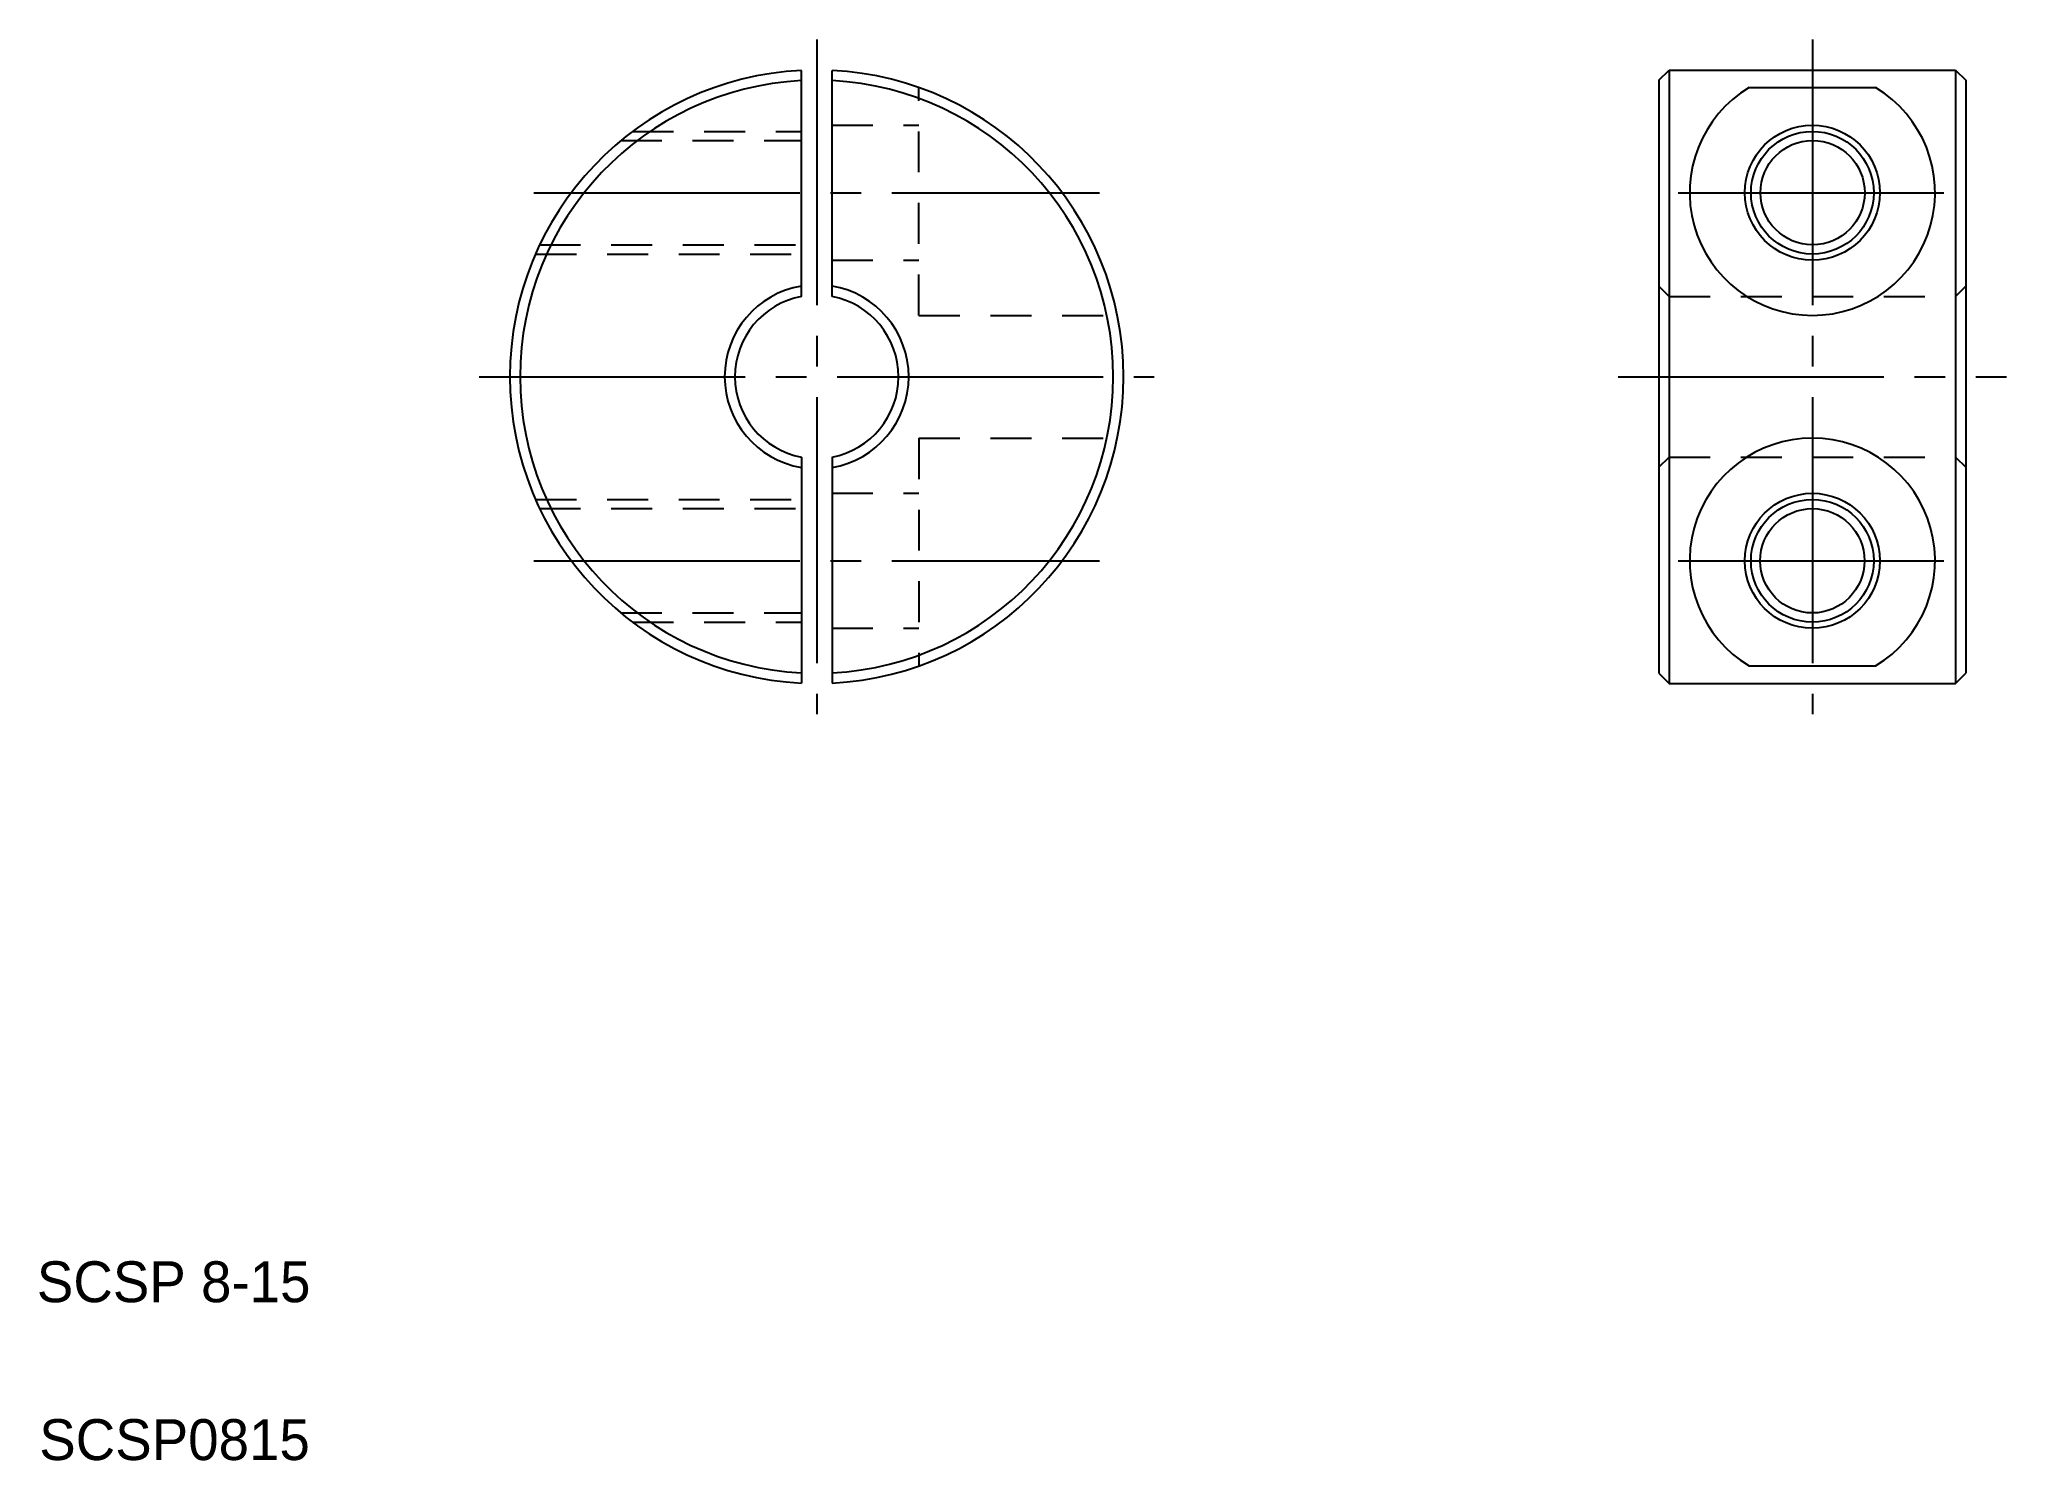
# Model space of a CAD drawing. Extents: x 85 to 181.2, y 157.5 to 227.
import ezdxf

# ---------------------------------------------------------------- set-up
doc = ezdxf.new("R2010")
doc.units = 0
doc.linetypes.add('CENTER', pattern=[17.5, 13, -1.5, 1.5, -1.5])
doc.linetypes.add('DASHED', pattern=[3.5, 2, -1.5])
doc.layers.get('0').update_dxf_attribs({"linetype": 'CONTINUOUS'})
doc.layers.add('CENTER', color=1, linetype='CENTER')

msp = doc.modelspace()

# ---------------------------------------------------------------- linework, layer by layer
at = {"color": 7, "linetype": 'CONTINUOUS'}
for p, q in [((122.261, 214.408), (122.261, 225.46)), ((123.761, 214.408), (123.761, 225.46)), ((164.194, 224.979), (164.694, 225.479)), ((164.694, 225.479), (178.694, 225.479)), ((164.694, 225.479), (164.694, 195.479)), ((178.694, 225.479), (178.694, 195.479)), ((178.694, 225.479), (179.194, 224.979)), ((164.194, 224.979), (164.194, 195.979)), ((168.602, 224.621), (174.785, 224.621)), ((179.194, 224.979), (179.194, 195.979)), ((122.261, 206.55), (122.261, 195.497)), ((123.761, 206.55), (123.761, 195.497)), ((168.602, 196.336), (174.785, 196.336)), ((164.194, 195.979), (164.694, 195.479)), ((164.694, 195.479), (178.694, 195.479)), ((178.694, 195.479), (179.194, 195.979))]:
    msp.add_line(p, q, dxfattribs=at)
at = {"color": 3, "linetype": 'DASHED'}
for p, q in [((128.011, 213.479), (128.011, 224.621)), ((114.011, 222.479), (122.261, 222.479)), ((123.761, 222.779), (128.011, 222.779)), ((113.44, 222.029), (122.261, 222.029)), ((109.263, 216.479), (122.261, 216.479)), ((109.468, 216.929), (122.261, 216.929)), ((123.761, 216.179), (128.011, 216.179)), ((164.194, 214.908), (164.694, 214.408)), ((178.694, 214.408), (179.194, 214.908)), ((164.694, 214.408), (178.694, 214.408)), ((128.011, 213.479), (137.707, 213.479)), ((128.011, 207.479), (128.011, 196.336)), ((128.011, 207.479), (137.707, 207.479)), ((164.194, 206.05), (164.694, 206.55)), ((164.694, 206.55), (178.694, 206.55)), ((178.694, 206.55), (179.194, 206.05)), ((109.263, 204.479), (122.261, 204.479)), ((109.468, 204.029), (122.261, 204.029)), ((123.761, 204.779), (128.011, 204.779)), ((113.44, 198.929), (122.261, 198.929)), ((114.011, 198.479), (122.261, 198.479)), ((123.761, 198.179), (128.011, 198.179))]:
    msp.add_line(p, q, dxfattribs=at)
at = {"color": 7, "linetype": 'CONTINUOUS'}
for centre in [(171.694, 219.479), (171.694, 201.479)]:
    msp.add_circle(centre, 3.3, dxfattribs=at)
at = {"color": 3, "linetype": 'CONTINUOUS'}
for centre in [(171.694, 219.479), (171.694, 201.479)]:
    msp.add_circle(centre, 3, dxfattribs=at)
for centre in [(171.703, 219.479), (171.694, 201.479)]:
    msp.add_circle(centre, 2.55)
at = {"color": 7, "linetype": 'CONTINUOUS'}
for centre, radius, start, end in [((123.011, 210.479), 15, 92.86598, 267.13403), ((123.011, 210.479), 15, 272.86599, 87.13401), ((123.011, 210.479), 14.5, 92.9649, 267.0351), ((123.011, 210.479), 14.5, 272.9649, 87.0351), ((171.694, 219.479), 6, 121.01609, 58.98391), ((123.011, 210.479), 4.5, 99.59407, 260.40593), ((123.011, 210.479), 4.5, 279.59407, 80.40593), ((123.011, 210.479), 4, 100.80693, 259.19308), ((123.011, 210.479), 4, 280.80692, 79.19308), ((171.694, 201.479), 6, 301.01609, 238.98391)]:
    msp.add_arc(centre, radius, start, end, dxfattribs=at)
at = {"layer": 'CENTER', "color": 1, "linetype": 'CENTER'}
for p, q in [((123.011, 226.979), (123.011, 193.979)), ((171.694, 226.979), (171.694, 193.979)), ((109.181, 219.479), (136.84, 219.479)), ((165.127, 219.479), (178.28, 219.479)), ((106.511, 210.479), (139.511, 210.479)), ((162.194, 210.479), (181.194, 210.479)), ((109.181, 201.479), (136.84, 201.479)), ((165.127, 201.479), (178.28, 201.479))]:
    msp.add_line(p, q, dxfattribs=at)

# ---------------------------------------------------------------- texts
for s, p in [('SCSP 8-15 ', (84.881, 165.224)), ('SCSP0815', (84.997, 157.504))]:
    msp.add_text(s, height=2).set_placement(p)

doc.saveas('drawing.dxf')
